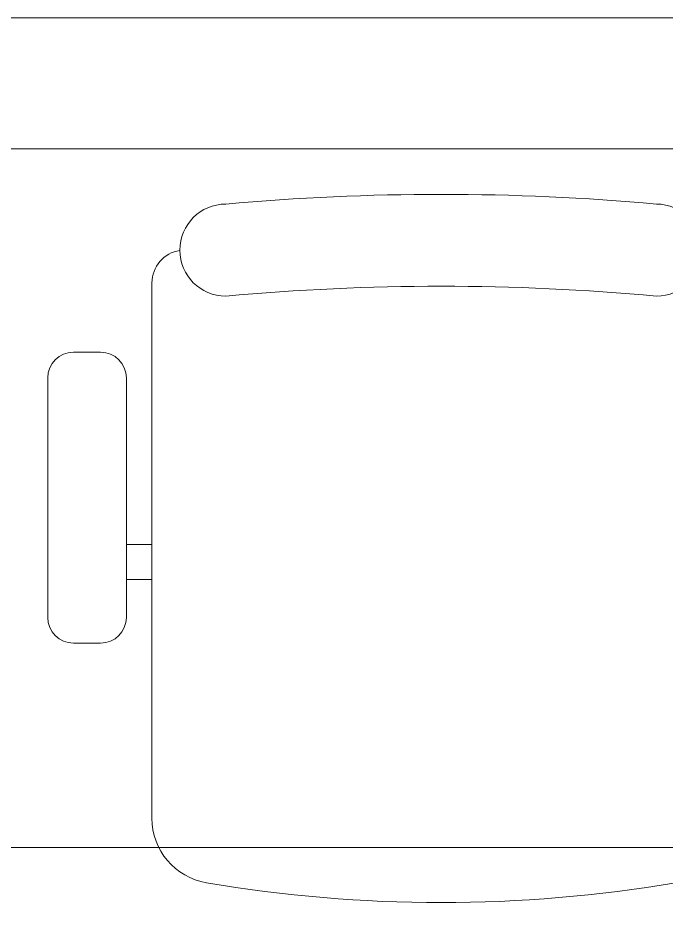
# Model space of a CAD drawing. Header units: inches. Extents: x -246178 to 57169, y -29325 to 19878.
# Drawn here: x 16290 to 16785, y -4747 to -4067 of the extents above; entities that cross this region are included whole.
import ezdxf

# ---------------------------------------------------------------- set-up
doc = ezdxf.new("R2010")
doc.units = ezdxf.units.IN
doc.header["$LTSCALE"] = 25
doc.header["$MEASUREMENT"] = 0
doc.linetypes.add('DASHDOT', pattern=[25.4, 12.7, -6.35, 0, -6.35])
doc.layers.get('0').update_dxf_attribs({"color": 8})
for name, color, linetype, lineweight in [('00-Ground Floor$0$Frame', 252, 'Continuous', 9), ('00-Ground Floor$0$LOADING', 253, 'Continuous', 5), ('00-Ground Floor$0$Walls', 251, 'Continuous', 5), ('E-LITE-CLNG-CNDT', 6, 'DASHDOT', 35)]:
    doc.layers.add(name, color=color, linetype=linetype, lineweight=lineweight)

# ---------------------------------------------------------------- blocks, each defined once
blk = doc.blocks.new('00-Ground Floor$0$GF21018-P')
at = {"color": 0}
for p, q in [((-0.2207, 0.47563), (-0.2207, 0.0675)), ((-0.2806, 0.34221), (-0.25983, 0.34221)), ((-0.30021, 0.32259), (-0.30021, 0.14)), ((-0.24021, 0.32259), (-0.24021, 0.14)), ((-0.24021, 0.29372), (-0.2207, 0.29372)), ((-0.24021, 0.26708), (-0.2207, 0.26708)), ((-0.2806, 0.12039), (-0.25983, 0.12039))]:
    blk.add_line(p, q, dxfattribs=at)
for centre, radius, start, end in [((-0.0001, -0.52948), 1.06948, 80.36712, 99.63288), ((-0.1707, 0.47563), 0.05, 99.63288, 180), ((-0.2806, 0.32259), 0.01962, 90, 180), ((-0.25983, 0.32259), 0.01962, 360, 90), ((-0.2806, 0.14), 0.01962, 180, 270), ((-0.25983, 0.14), 0.01962, 270, 360), ((-0.16429, 0.0425), 0.03511, 90, 270), ((0, 1.84674), 1.77674, 264.69456, 275.30527), ((0.16409, 0.0425), 0.03511, 270, 90), ((-0.1957, 0.0675), 0.025, 180, 261.47208), ((0, 1.83136), 1.83136, 264.85322, 275.14698)]:
    blk.add_arc(centre, radius, start, end, dxfattribs=at)
blk = doc.blocks.new('00-Ground Floor$0$A$C717732E4')
at = {"color": 254}
blk.add_line((14197.93, -7267.43, 0), (17697.72, -7267.43, 0), dxfattribs=at)
at = {"color": 254, "linetype": 'Continuous'}
blk.add_line((14197.93, -7800), (17697.72, -7800), dxfattribs=at)
blk = doc.blocks.new('00-Ground Floor$0$A$Ce9e1c4c3')
at = {"layer": '00-Ground Floor$0$Frame'}
blk.add_blockref('00-Ground Floor$0$A$C717732E4', (-100000, 3100), dxfattribs=at)
blk = doc.blocks.new('00-Ground Floor')
at = {"layer": '00-Ground Floor$0$Walls'}
for p, q in [((17797.72, -4067.43, 0), (14197.93, -4067.43, 0)), ((17697.72, -4167.43, 0), (14197.93, -4167.43, 0))]:
    blk.add_line(p, q, dxfattribs=at)
at = {"color": 254}
blk.add_blockref('00-Ground Floor$0$A$Ce9e1c4c3', (100000, 0), dxfattribs=at)
at = {"layer": '00-Ground Floor$0$LOADING', "extrusion": (-2.24021e-05, 7.77426e-06, 1), "xscale": -1000, "yscale": 1000.000000000001, "zscale": 1000, "rotation": 180.0014107650308}
blk.add_blockref('00-Ground Floor$0$GF21018-P', (16612.95, -4202.05, -0.43), dxfattribs=at)

msp = doc.modelspace()

# ---------------------------------------------------------------- block references
at = {"layer": 'E-LITE-CLNG-CNDT'}
msp.add_blockref('00-Ground Floor', (0, 0), dxfattribs=at)

doc.saveas('drawing.dxf')
